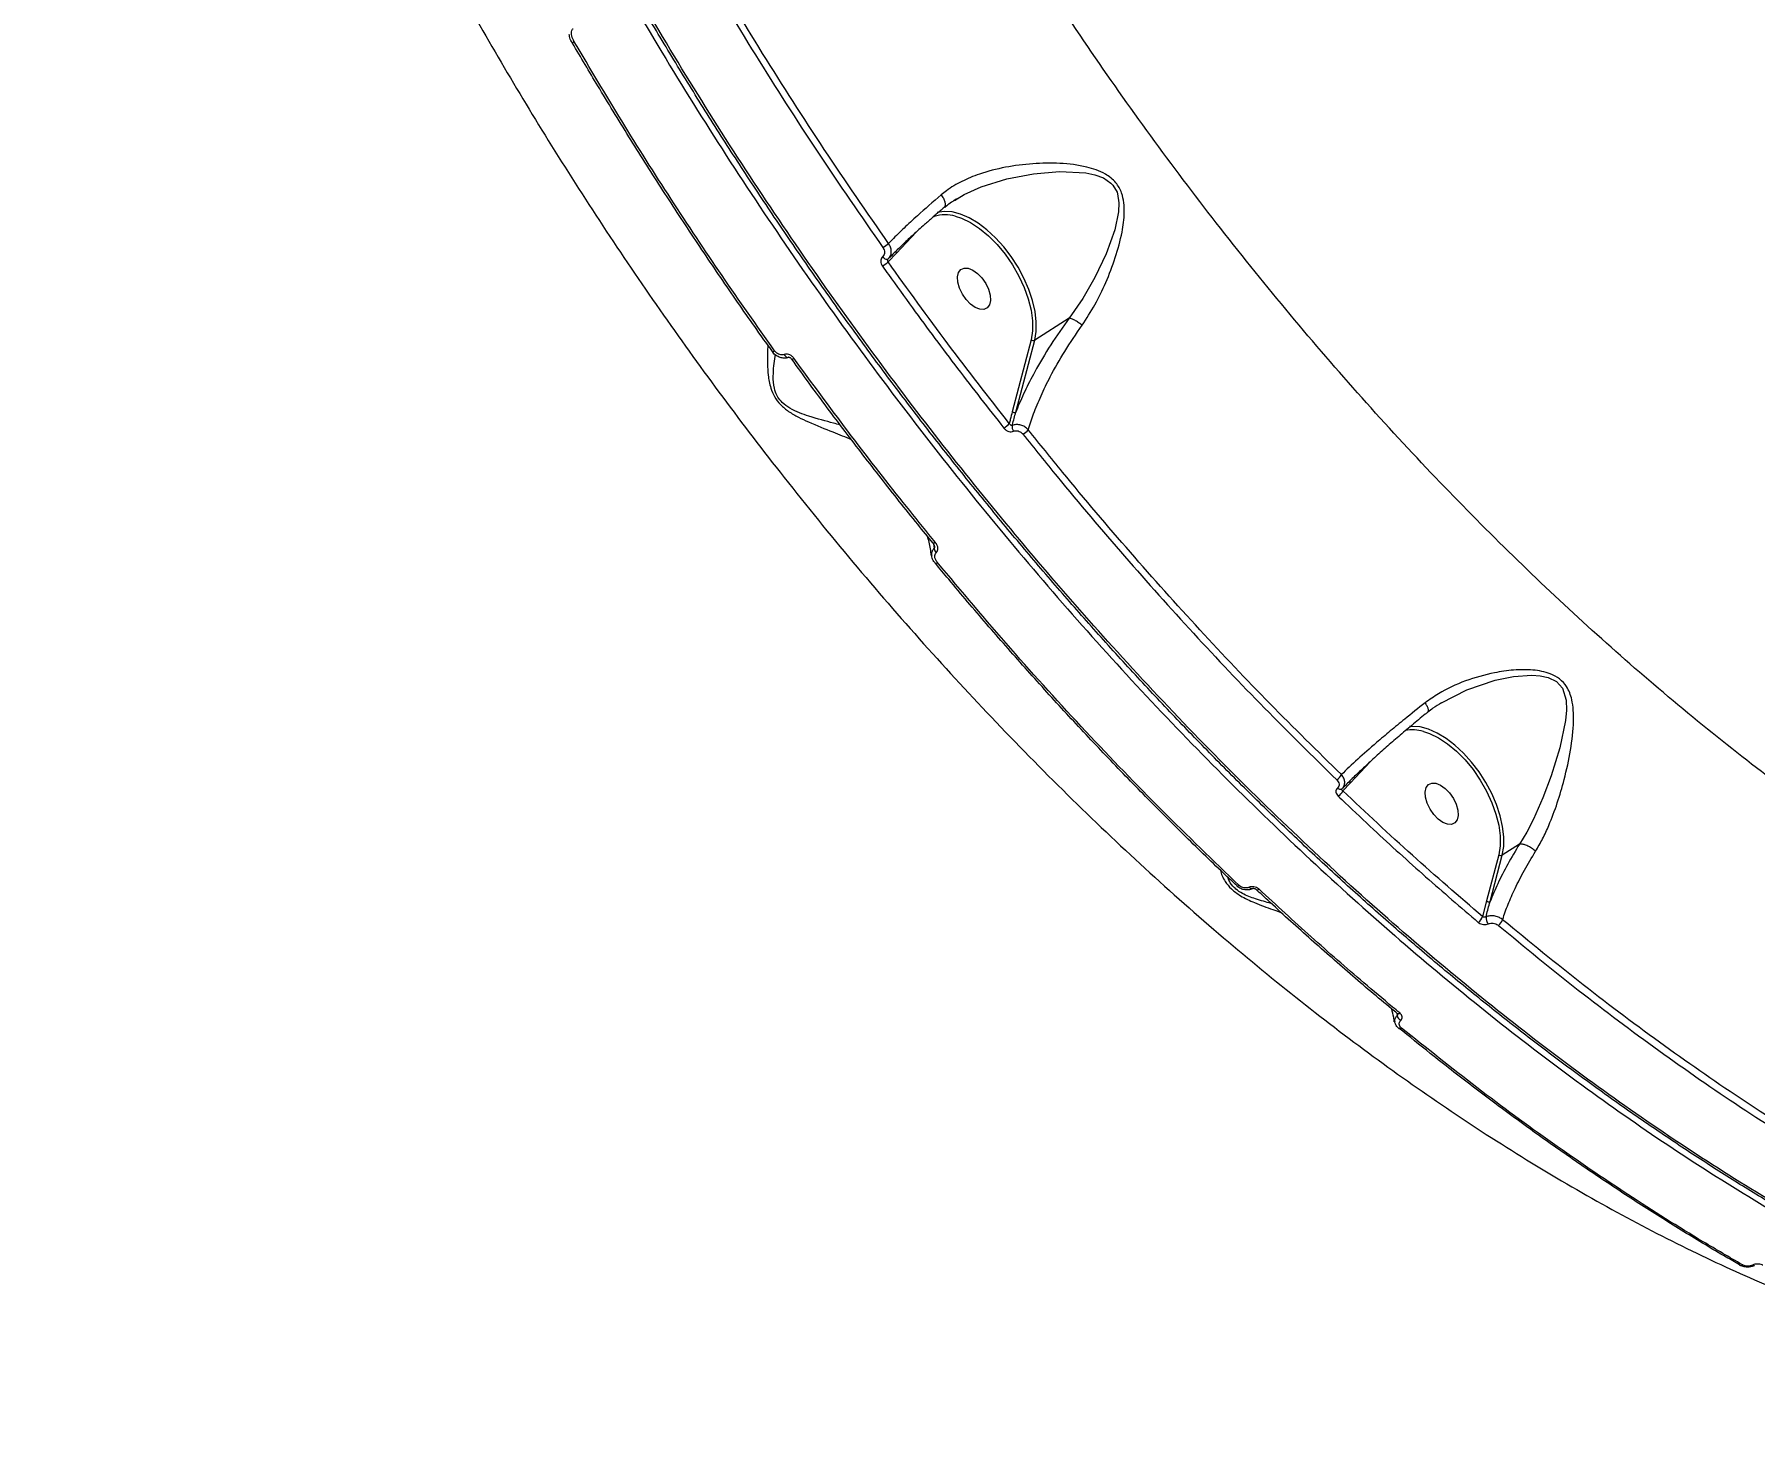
# Model space of a CAD drawing. Header units: millimetres. Extents: x -6028 to 5958, y -6064 to 4137.
# Drawn here: x 838.1 to 1170.8, y -1605.9 to -1333 of the extents above; entities that cross this region are included whole.
import ezdxf

# ---------------------------------------------------------------- set-up
doc = ezdxf.new("R2010")
doc.units = ezdxf.units.MM
for name, color, linetype in [('DIKOM_ОБЪЕКТ', 7, 'Continuous'), ('DIKOM_РАЗМЕР_ЗОНА', 7, 'Continuous'), ('DIKOM_РАЗМЕР_ОБЪЕКТА', 7, 'Continuous')]:
    doc.layers.add(name, color=color, linetype=linetype)
doc.styles.add('style1', font='arial.ttf', dxfattribs={"width": 0.8})
doc.dimstyles.new('1-50', dxfattribs={"dimtxt": 300, "dimasz": 200, "dimexe": 100, "dimexo": 0, "dimgap": 100, "dimtad": 1, "dimtxsty": 'style1', "dimcen": 200, "dimclrd": 7, "dimclre": 7, "dimclrt": 7, "dimadec": 1, "dimazin": 2, "dimtfac": 1, "dimtmove": 0, "dimatfit": 2, "dimfxl": 0, "dimlwd": 25, "dimlwe": 18, "dimarcsym": 0})

# ---------------------------------------------------------------- blocks, each defined once
blk = doc.blocks.new('*D9')
at = {"layer": 'Defpoints', "color": 0, "transparency": 16777216}
for p in [(-6027.56, 1459.58), (4556.58, 1382.7), (4556.58, -5964.37)]:
    blk.add_point(p, dxfattribs=at)
at = {"layer": 'DIKOM_РАЗМЕР_ЗОНА', "color": 7, "lineweight": 18, "transparency": 16777216}
for p, q in [((-6027.56, 1459.58), (-6027.56, -6064.37)), ((4556.58, 1382.7), (4556.58, -6064.37))]:
    blk.add_line(p, q, dxfattribs=at)
at = {"layer": 'DIKOM_РАЗМЕР_ЗОНА', "color": 7, "lineweight": 25, "transparency": 16777216}
blk.add_line((-5827.56, -5964.37), (4356.58, -5964.37), dxfattribs=at)
at = {"layer": 'DIKOM_РАЗМЕР_ЗОНА', "color": 7, "transparency": 16777216}
for points in [[(-5827.56, -5931.03), (-5827.56, -5997.7), (-6027.56, -5964.37)], [(4356.58, -5931.03), (4356.58, -5997.7), (4556.58, -5964.37)]]:
    blk.add_solid(points, dxfattribs=at)
at = {"layer": 'DIKOM_РАЗМЕР_ЗОНА', "color": 7, "transparency": 16777216, "insert": (157.08, -5711.2), "char_height": 300, "attachment_point": 5, "style": 'style1'}
blk.add_mtext('10600', dxfattribs=at)
blk = doc.blocks.new('*D11')
at = {"layer": 'Defpoints', "color": 0, "transparency": 16777216}
for p in [(259.43, 2965.58), (1920.55, -3002.33), (4022.59, -3002.33)]:
    blk.add_point(p, dxfattribs=at)
at = {"layer": 'DIKOM_РАЗМЕР_ОБЪЕКТА', "color": 7, "lineweight": 18, "transparency": 16777216}
for p, q in [((259.43, 2965.58), (4122.59, 2965.58)), ((1920.55, -3002.33), (4122.59, -3002.33))]:
    blk.add_line(p, q, dxfattribs=at)
at = {"layer": 'DIKOM_РАЗМЕР_ОБЪЕКТА', "color": 7, "lineweight": 25, "transparency": 16777216}
blk.add_line((4022.59, 2765.58), (4022.59, -2802.33), dxfattribs=at)
at = {"layer": 'DIKOM_РАЗМЕР_ОБЪЕКТА', "color": 7, "transparency": 16777216}
for points in [[(3989.25, 2765.58), (4055.92, 2765.58), (4022.59, 2965.58)], [(3989.25, -2802.33), (4055.92, -2802.33), (4022.59, -3002.33)]]:
    blk.add_solid(points, dxfattribs=at)
at = {"layer": 'DIKOM_РАЗМЕР_ОБЪЕКТА', "color": 7, "transparency": 16777216, "insert": (3769.41, -24.42), "char_height": 300, "attachment_point": 5, "rotation": 90, "style": 'style1'}
blk.add_mtext('6000', dxfattribs=at)
blk = doc.blocks.new('*D12')
at = {"layer": 'Defpoints', "color": 0, "transparency": 16777216}
for p in [(3056.58, 1987.9), (-4027.97, 676.5), (3056.58, -3714.77)]:
    blk.add_point(p, dxfattribs=at)
at = {"layer": 'DIKOM_РАЗМЕР_ОБЪЕКТА', "color": 7, "lineweight": 18, "transparency": 16777216}
for p, q in [((3056.58, 1987.9), (3056.58, -3814.77)), ((-4027.97, 676.5), (-4027.97, -3814.77))]:
    blk.add_line(p, q, dxfattribs=at)
at = {"layer": 'DIKOM_РАЗМЕР_ОБЪЕКТА', "color": 7, "lineweight": 25, "transparency": 16777216}
blk.add_line((-3827.97, -3714.77), (2856.58, -3714.77), dxfattribs=at)
at = {"layer": 'DIKOM_РАЗМЕР_ОБЪЕКТА', "color": 7, "transparency": 16777216}
for points in [[(-3827.97, -3681.44), (-3827.97, -3748.11), (-4027.97, -3714.77)], [(2856.58, -3681.44), (2856.58, -3748.11), (3056.58, -3714.77)]]:
    blk.add_solid(points, dxfattribs=at)
at = {"layer": 'DIKOM_РАЗМЕР_ОБЪЕКТА', "color": 7, "transparency": 16777216, "insert": (20, -3461.6), "char_height": 300, "attachment_point": 5, "style": 'style1'}
blk.add_mtext('7100', dxfattribs=at)

msp = doc.modelspace()

# ---------------------------------------------------------------- linework, layer by layer
at = {"layer": 'DIKOM_ОБЪЕКТ', "color": 7, "linetype": 'Continuous', "lineweight": 15}
for p, q in [((942.158, -1334.665), (942.162, -1334.667)), ((1016.026, -1365.07), (1016.546, -1364.753)), ((1004.833, -1375.279), (1008.695, -1371.145)), ((1003.221, -1376.959), (1004.833, -1375.279)), ((1038.228, -1387.818), (1031.557, -1392.07)), ((1030.86, -1391.985), (1027.211, -1405.926)), ((1027.908, -1406.01), (1031.557, -1392.07)), ((980.842, -1394.32), (980.841, -1394.314)), ((1011.908, -1431.318), (1011.905, -1431.314)), ((1011.995, -1431.448), (1012.099, -1432.363)), ((1012.288, -1435.172), (1012.295, -1435.186)), ((1092.586, -1477.674), (1096.46, -1473.528)), ((1091.15, -1479.174), (1092.586, -1477.674)), ((1125.301, -1489.491), (1121.973, -1491.612)), ((1121.276, -1491.528), (1118.934, -1500.476)), ((1119.63, -1500.561), (1121.973, -1491.612)), ((1118.934, -1500.476), (1118.175, -1503.49)), ((1101.599, -1522.161), (1101.651, -1522.611)), ((1101.637, -1522.203), (1101.652, -1522.215)), ((1167.824, -1570.831), (1167.869, -1570.861))]:
    msp.add_line(p, q, dxfattribs=at)
at = {"layer": 'DIKOM_ОБЪЕКТ', "color": 7, "linetype": 'Continuous', "lineweight": 15, "flags": 128}
for points in [[(1016.546, -1364.753), (1017.925, -1363.912), (1021.218, -1362.443), (1026.176, -1360.9), (1031.329, -1359.917), (1036.389, -1359.47), (1041.43, -1359.747), (1043.171, -1360.106), (1044.837, -1360.718), (1046.312, -1361.71), (1046.686, -1362.103), (1047.48, -1363.473), (1047.598, -1363.826), (1047.861, -1365.553), (1047.773, -1367.299), (1047.03, -1370.763), (1045.357, -1375.426), (1043.198, -1379.962), (1040.876, -1384.007), (1038.237, -1387.812), (1038.235, -1387.815), (1038.235, -1387.815)], [(1031.557, -1392.07), (1031.832, -1390.393), (1031.854, -1388.532), (1031.623, -1386.527), (1031.145, -1384.422), (1030.429, -1382.262), (1029.491, -1380.095), (1028.351, -1377.967), (1027.034, -1375.924), (1025.569, -1374.012), (1023.988, -1372.271), (1022.324, -1370.738), (1020.614, -1369.449), (1018.894, -1368.429), (1017.203, -1367.702), (1015.577, -1367.282), (1014.051, -1367.181), (1012.689, -1367.39)], [(1016.204, -1368.132), (1017.392, -1368.524), (1019.136, -1369.362), (1020.896, -1370.508), (1022.631, -1371.935), (1024.298, -1373.609), (1025.858, -1375.488), (1027.273, -1377.528), (1028.508, -1379.68), (1029.533, -1381.89), (1030.324, -1384.107), (1030.863, -1386.275), (1031.135, -1388.344), (1031.149, -1390.024)], [(1002.16, -1375.985), (1002.302, -1376.126), (1002.456, -1376.246), (1002.614, -1376.341), (1002.77, -1376.407), (1002.918, -1376.441), (1003.052, -1376.442), (1003.166, -1376.409), (1003.256, -1376.345)], [(1017.931, -1378.143), (1018.727, -1378.174), (1019.613, -1378.525), (1020.518, -1379.169), (1021.367, -1380.054), (1022.093, -1381.106), (1022.637, -1382.243), (1022.954, -1383.37), (1023.019, -1384.397), (1022.826, -1385.241), (1022.391, -1385.833), (1021.75, -1386.125), (1020.954, -1386.094), (1020.068, -1385.743), (1019.164, -1385.099), (1018.314, -1384.214), (1017.588, -1383.162), (1017.045, -1382.025), (1016.728, -1380.898), (1016.663, -1379.871), (1016.856, -1379.027), (1017.29, -1378.435), (1017.931, -1378.143)], [(1031.149, -1390.024), (1031.134, -1390.263), (1030.86, -1391.985)], [(983.148, -1394.853), (983.272, -1395.051), (983.413, -1395.215), (983.562, -1395.335), (983.71, -1395.405), (983.849, -1395.42), (983.932, -1395.399)], [(1012.345, -1431.152), (1012.214, -1431.231), (1012.101, -1431.289), (1012.01, -1431.323), (1011.945, -1431.333), (1011.909, -1431.319), (1011.908, -1431.318)], [(1012.295, -1435.186), (1012.3, -1435.19), (1012.341, -1435.2), (1012.408, -1435.188), (1012.498, -1435.153), (1012.607, -1435.097), (1012.733, -1435.021)], [(1110.237, -1462.149), (1115.115, -1459.639), (1120.582, -1457.799), (1124.123, -1457.068), (1127.718, -1456.817), (1129.3, -1456.929), (1130.828, -1457.265), (1132.457, -1458.081), (1133.593, -1459.372), (1134.3, -1461.685), (1134.368, -1463.608), (1134.191, -1465.562), (1133.105, -1470.869), (1131.434, -1476.264), (1129.839, -1480.522), (1127.987, -1484.692), (1126.704, -1487.165), (1125.307, -1489.487), (1125.306, -1489.489), (1125.306, -1489.489)], [(1121.973, -1491.612), (1122.247, -1489.942), (1122.271, -1488.088), (1122.043, -1486.091), (1121.569, -1483.995), (1120.86, -1481.844), (1119.929, -1479.684), (1118.798, -1477.562), (1117.49, -1475.524), (1116.035, -1473.614), (1114.462, -1471.873), (1112.807, -1470.337), (1111.104, -1469.041), (1109.391, -1468.013), (1107.704, -1467.273), (1106.079, -1466.84), (1104.552, -1466.72), (1104.019, -1466.757)], [(1106.73, -1467.704), (1107.89, -1468.099), (1109.629, -1468.948), (1111.382, -1470.102), (1113.109, -1471.535), (1114.767, -1473.21), (1116.318, -1475.088), (1117.723, -1477.124), (1118.948, -1479.27), (1119.966, -1481.473), (1120.75, -1483.681), (1121.283, -1485.841), (1121.552, -1487.901), (1121.561, -1489.643)], [(1090.11, -1478.641), (1090.236, -1478.726), (1090.364, -1478.792), (1090.49, -1478.839), (1090.612, -1478.866), (1090.726, -1478.871), (1090.829, -1478.855), (1090.919, -1478.817), (1090.993, -1478.759)], [(1108.347, -1477.685), (1109.143, -1477.716), (1110.029, -1478.068), (1110.934, -1478.712), (1111.783, -1479.596), (1112.509, -1480.649), (1113.053, -1481.785), (1113.37, -1482.912), (1113.434, -1483.939), (1113.242, -1484.783), (1112.807, -1485.375), (1112.166, -1485.668), (1111.37, -1485.637), (1110.484, -1485.285), (1109.58, -1484.641), (1108.73, -1483.757), (1108.004, -1482.704), (1107.461, -1481.568), (1107.144, -1480.441), (1107.079, -1479.414), (1107.271, -1478.57), (1107.706, -1477.978), (1108.347, -1477.685)], [(1121.561, -1489.643), (1121.549, -1489.812), (1121.276, -1491.528)], [(1070.585, -1497.539), (1070.603, -1497.56), (1070.608, -1497.564)], [(1073.625, -1498.122), (1073.598, -1498.133), (1073.496, -1498.146), (1073.383, -1498.121), (1073.263, -1498.059), (1073.142, -1497.962), (1073.023, -1497.835)], [(1074.448, -1498.309), (1074.504, -1498.344), (1074.587, -1498.354), (1074.691, -1498.335), (1074.812, -1498.286), (1074.945, -1498.211)], [(1101.948, -1525.087), (1101.964, -1525.103), (1101.974, -1525.113)]]:
    msp.add_lwpolyline(points, dxfattribs=at)
at = {"layer": 'DIKOM_ОБЪЕКТ', "color": 7, "linetype": 'Continuous', "lineweight": 15}
for centre, radius, start, end in [((943.115, -1335.569), 1.316, 116.4906, 136.58901), ((1014.268, -1374.572), 6.725, 73.26298, 108.37736), ((996.181, -1364.703), 11.238, 302.47616, 309.33727), ((996.73, -1369.299), 10.041, 302.39238, 310.27702), ((1005.173, -1374.989), 0.448, 142.09955, 220.49505), ((1031.268, -1391.535), 0.608, 227.7908, 298.36191), ((980.617, -1393.376), 0.971, 283.43501, 310.67739), ((984.432, -1394.96), 0.825, 280.31442, 312.55152), ((1027.619, -1405.475), 0.608, 227.78684, 298.33856), ((1022.889, -1404.799), 5.047, 302.33157, 318.06891), ((1028.733, -1408.82), 1.535, 170.34896, 213.92638), ((1026.6, -1406.043), 5.019, 302.50955, 317.94213), ((1013.547, -1432.044), 1.483, 192.42386, 227.39133), ((1104.63, -1474.788), 7.388, 73.49013, 100.94299), ((1088.636, -1475.002), 2.465, 302.91748, 334.87803), ((1088.965, -1478.232), 2.379, 302.67574, 336.66637), ((1092.974, -1477.366), 0.496, 170.61981, 218.53513), ((1121.684, -1491.077), 0.608, 227.79515, 298.31826), ((1070.758, -1497.098), 0.489, 252.13708, 313.15254), ((1119.342, -1500.026), 0.608, 227.79373, 298.34366), ((1116.237, -1502.914), 2.021, 303.04963, 343.43487), ((1120.555, -1503.726), 1.736, 174.30835, 222.51848), ((1120.098, -1503.487), 2.037, 303.39298, 342.47457), ((1103.105, -1522.335), 1.481, 190.76569, 237.93267), ((1101.824, -1521.759), 0.487, 249.30899, 312.14657), ((1102.162, -1524.67), 0.48, 247.07041, 312.05425), ((1168.073, -1570.382), 0.52, 246.93647, 308.23115), ((1170.649, -1570.565), 0.397, 224.61749, 285.77373)]:
    msp.add_arc(centre, radius, start, end, dxfattribs=at)
for points, knots in [([(1342.219, -1601.168), (1339.601, -1601.591), (1332.547, -1602.73), (1320.618, -1603.637), (1306.354, -1603.599), (1291.506, -1602.385), (1276.111, -1599.969), (1260.207, -1596.325), (1244.147, -1591.534), (1227.987, -1585.641), (1211.789, -1578.71), (1195.288, -1570.63), (1178.529, -1561.379), (1161.566, -1550.961), (1144.772, -1539.606), (1128.201, -1527.374), (1111.901, -1514.345), (1095.605, -1500.307), (1079.372, -1485.264), (1063.262, -1469.247), (1047.812, -1452.802), (1033.051, -1436.034), (1018.989, -1419.044), (1005.219, -1401.355), (991.797, -1382.996), (978.776, -1364.012), (966.27, -1344.555), (954.329, -1324.677), (942.991, -1304.438), (932.228, -1283.768), (922.104, -1262.722), (912.669, -1241.366), (904.133, -1220.169), (896.502, -1199.202), (889.764, -1178.525), (883.813, -1157.803), (878.696, -1137.105), (874.474, -1116.515), (871.362, -1097.656), (870, -1085.847), (869.398, -1080.624)], [0, 0, 0, 0, 0.0156515, 0.0421673, 0.0687038, 0.0952198, 0.1225059, 0.1498143, 0.1771005, 0.2036164, 0.2301528, 0.2566688, 0.2839549, 0.3112633, 0.3385496, 0.3650654, 0.391602, 0.4181179, 0.4454041, 0.4727125, 0.4999987, 0.5255599, 0.5511394, 0.5767007, 0.6029495, 0.6292179, 0.6554666, 0.6819826, 0.7085191, 0.7350351, 0.7623213, 0.7896298, 0.8169161, 0.8434321, 0.8699686, 0.8964846, 0.9237708, 0.9510793, 0.9783655, 1, 1, 1, 1]), ([(1341.008, -1601.411), (1340.497, -1601.506), (1337.789, -1602.011), (1332.75, -1602.648), (1325.905, -1603.311), (1318.947, -1603.667), (1311.905, -1603.745), (1304.777, -1603.538), (1297.559, -1603.05), (1290.25, -1602.279), (1282.848, -1601.227), (1275.351, -1599.893), (1267.757, -1598.277), (1260.064, -1596.377), (1252.268, -1594.193), (1244.376, -1591.726), (1236.415, -1588.984), (1228.416, -1585.978), (1220.403, -1582.715), (1212.379, -1579.198), (1204.341, -1575.426), (1196.287, -1571.4), (1188.212, -1567.117), (1180.116, -1562.577), (1171.997, -1557.778), (1163.851, -1552.72), (1155.676, -1547.399), (1147.474, -1541.817), (1139.264, -1535.987), (1131.081, -1529.933), (1122.955, -1523.675), (1114.896, -1517.223), (1106.898, -1510.573), (1098.96, -1503.724), (1091.078, -1496.674), (1083.249, -1489.42), (1075.472, -1481.962), (1067.744, -1474.296), (1060.064, -1466.421), (1052.429, -1458.332), (1044.854, -1450.047), (1037.373, -1441.6), (1030.012, -1433.021), (1022.782, -1424.324), (1015.676, -1415.5), (1008.693, -1406.55), (1001.833, -1397.473), (995.095, -1388.268), (988.479, -1378.938), (981.987, -1369.481), (975.617, -1359.898), (969.37, -1350.188), (963.254, -1340.361), (957.283, -1330.445), (951.478, -1320.469), (945.851, -1310.454), (940.402, -1300.403), (935.132, -1290.316), (930.039, -1280.193), (925.124, -1270.034), (920.386, -1259.839), (915.827, -1249.608), (911.445, -1239.341), (907.242, -1229.039), (903.22, -1218.707), (899.388, -1208.367), (895.758, -1198.053), (892.34, -1187.791), (889.137, -1177.589), (886.147, -1167.447), (883.371, -1157.362), (880.807, -1147.335), (878.456, -1137.367), (876.318, -1127.458), (874.393, -1117.608), (872.681, -1107.816), (871.189, -1098.089), (869.988, -1089.166), (869.385, -1083.537), (869.123, -1081.088)], [0, 0, 0, 0, 0.0030782, 0.0163405, 0.0296135, 0.0428228, 0.055974, 0.0690814, 0.0821601, 0.0952248, 0.1082899, 0.1213668, 0.1344688, 0.1476106, 0.1608066, 0.1740715, 0.1873725, 0.2006224, 0.2138062, 0.2269396, 0.2400371, 0.2531137, 0.2661847, 0.279263, 0.2923601, 0.3054908, 0.3186699, 0.3319123, 0.3452118, 0.3584902, 0.371691, 0.3848363, 0.3979408, 0.4110198, 0.4240877, 0.4371602, 0.4502468, 0.4633624, 0.4765219, 0.4897402, 0.5030275, 0.5163125, 0.5295082, 0.5426617, 0.5557837, 0.5688851, 0.5819761, 0.5950675, 0.608168, 0.6212865, 0.6344338, 0.6476206, 0.6608573, 0.674109, 0.6873214, 0.7004888, 0.7136219, 0.7267314, 0.7398275, 0.7529211, 0.7660213, 0.7791364, 0.7922771, 0.8054535, 0.8186766, 0.8319339, 0.8451661, 0.8583476, 0.8714922, 0.8846101, 0.897712, 0.9108083, 0.923909, 0.9370216, 0.9501565, 0.963324, 0.9765346, 0.9897901, 1, 1, 1, 1]), ([(1328.002, -1543.282), (1323.542, -1542.888), (1314.618, -1542.099), (1300.792, -1539.592), (1286.56, -1536.093), (1271.92, -1531.473), (1256.923, -1525.746), (1241.896, -1519.033), (1226.894, -1511.38), (1211.966, -1502.854), (1196.869, -1493.315), (1181.651, -1482.754), (1166.363, -1471.183), (1151.337, -1458.853), (1136.619, -1445.825), (1122.247, -1432.171), (1107.99, -1417.672), (1093.906, -1402.344), (1080.048, -1386.22), (1066.714, -1369.645), (1053.937, -1352.685), (1041.74, -1335.413), (1029.93, -1317.558), (1018.568, -1299.158), (1007.705, -1280.264), (997.57, -1261.275), (988.183, -1242.256), (979.546, -1223.272), (971.527, -1204.031), (964.184, -1184.591), (957.552, -1165.012), (952.2, -1147.078), (947.881, -1130.789), (945.685, -1121.052), (944.586, -1116.179)], [0, 0, 0, 0, 0.0311784, 0.0623811, 0.0935593, 0.1256442, 0.1577553, 0.1898401, 0.2210202, 0.2522243, 0.2834045, 0.3154899, 0.347601, 0.3796861, 0.410889, 0.4421159, 0.4733189, 0.5054256, 0.5375585, 0.5696653, 0.6009196, 0.6321979, 0.6634521, 0.69561, 0.7277939, 0.7599519, 0.7912842, 0.8226406, 0.8539729, 0.886209, 0.9184711, 0.9507073, 0.9753304, 1, 1, 1, 1]), ([(898.116, -1208.316), (899.614, -1212.4), (903.679, -1223.486), (911.005, -1241.629), (920.28, -1262.682), (930.343, -1283.665), (941.131, -1304.479), (952.598, -1325.025), (964.714, -1345.238), (977.472, -1365.076), (990.838, -1384.515), (1004.765, -1403.496), (1019.187, -1421.934), (1034.037, -1439.741), (1049.274, -1456.855), (1064.88, -1473.233), (1080.82, -1488.864), (1097.043, -1503.704), (1113.473, -1517.688), (1130.033, -1530.746), (1146.673, -1542.832), (1163.366, -1553.904), (1180.084, -1563.964), (1196.774, -1572.991), (1213.359, -1580.943), (1229.761, -1587.782), (1245.928, -1593.477), (1261.827, -1597.994), (1277.439, -1601.352), (1292.711, -1603.539), (1307.594, -1604.59), (1321.944, -1604.342), (1331.385, -1603.681), (1335.903, -1602.852), (1335.975, -1602.838)], [0, 0, 0, 0, 0.0190116, 0.0516077, 0.0843063, 0.1170573, 0.1498084, 0.182507, 0.215103, 0.2476989, 0.2803976, 0.3131485, 0.3458996, 0.3785982, 0.4111941, 0.4437902, 0.4764888, 0.5092397, 0.5419908, 0.5746895, 0.6072855, 0.6398813, 0.6725798, 0.7053309, 0.7380821, 0.7707806, 0.8033765, 0.8359726, 0.8686711, 0.9014221, 0.934173, 0.9668717, 0.9994676, 1, 1, 1, 1]), ([(901.536, -1287.944), (904.252, -1293.482), (909.688, -1304.564), (918.485, -1321.05), (927.723, -1337.381), (937.559, -1353.727), (947.988, -1370.042), (959.006, -1386.281), (970.442, -1402.176), (982.606, -1418.131), (995.513, -1434.06), (1009.158, -1449.873), (1023.283, -1465.231), (1037.859, -1480.058), (1052.844, -1494.288), (1067.893, -1507.59), (1082.95, -1519.943), (1097.964, -1531.345), (1113.195, -1541.997), (1128.602, -1551.828), (1144.132, -1560.777), (1159.436, -1568.662), (1174.446, -1575.397), (1186.032, -1580.056), (1192.575, -1582.14), (1194.293, -1582.687)], [0, 0, 0, 0, 0.04067782, 0.08140387, 0.12212997, 0.16280739, 0.20515294, 0.24755377, 0.28995427, 0.33229949, 0.37834132, 0.42441865, 0.47046049, 0.51784693, 0.56527228, 0.61265875, 0.65854862, 0.70447333, 0.75036291, 0.79759112, 0.84485832, 0.8920866, 0.93786711, 0.98368298, 1, 1, 1, 1]), ([(955.378, -1298.805), (958.936, -1305.223), (966.051, -1318.058), (977.519, -1337.049), (989.509, -1355.831), (997.98, -1368.066), (1002.215, -1374.183)], [0, 0, 0, 0, 0.2485957, 0.4971925, 0.7485968, 1, 1, 1, 1]), ([(1003.304, -1373.394), (999.125, -1367.359), (990.767, -1355.29), (978.838, -1336.625), (967.342, -1317.611), (960.161, -1304.66), (956.57, -1298.185)], [0, 0, 0, 0, 0.2485964, 0.4971944, 0.7485969, 1, 1, 1, 1]), ([(942.168, -1334.659), (942.113, -1334.569), (941.872, -1334.173), (941.637, -1333.608), (941.584, -1333.127), (941.57, -1332.999)], [0, 0, 0, 0, 0.17844377, 0.78130201, 1, 1, 1, 1]), ([(942.528, -1334.391), (942.346, -1334.024), (942.077, -1333.48), (941.985, -1332.732), (942.042, -1332.288), (942.171, -1332.02), (942.272, -1331.919), (942.302, -1331.888)], [0, 0, 0, 0, 0.4385743, 0.6486859, 0.819246, 0.9451904, 1, 1, 1, 1]), ([(980.876, -1394.288), (980.139, -1393.268), (977.157, -1389.14), (972.06, -1381.782), (965.593, -1372.222), (959.269, -1362.547), (953.089, -1352.775), (947.384, -1343.478), (943.814, -1337.404), (942.194, -1334.648)], [0, 0, 0, 0, 0.0532615, 0.2154564, 0.3777714, 0.5401702, 0.7026138, 0.8650622, 1, 1, 1, 1]), ([(981.25, -1394.112), (977.844, -1389.291), (971.033, -1379.649), (961.202, -1364.817), (951.642, -1349.751), (945.566, -1339.511), (942.528, -1334.391)], [0, 0, 0, 0, 0.2490994, 0.4982005, 0.7491, 1, 1, 1, 1]), ([(853.327, -1703.967), (851.254, -1704.008), (846.195, -1704.106), (838.28, -1702.849), (829.609, -1700.424), (821.122, -1696.822), (812.679, -1692.04), (804.313, -1686.028), (796.056, -1678.783), (788.088, -1670.461), (780.429, -1661.115), (773.094, -1650.82), (765.965, -1639.411), (759.077, -1626.88), (752.461, -1613.245), (746.259, -1598.798), (740.484, -1583.605), (735.138, -1567.749), (730.138, -1550.981), (725.518, -1533.321), (721.303, -1514.81), (717.584, -1495.838), (714.363, -1476.48), (711.632, -1456.817), (709.35, -1436.545), (707.546, -1415.711), (706.234, -1394.376), (705.511, -1374.499), (705.214, -1356.195), (705.292, -1345.077), (705.331, -1339.512)], [0, 0, 0, 0, 0.0257522, 0.0628656, 0.0989328, 0.1350274, 0.1710945, 0.2082083, 0.245352, 0.2824658, 0.3185592, 0.3546801, 0.3907735, 0.4279123, 0.4650813, 0.50222, 0.5383728, 0.5745531, 0.6107057, 0.6479037, 0.6851317, 0.7223298, 0.7585728, 0.7948434, 0.8310864, 0.8683748, 0.9056932, 0.9429818, 0.9714641, 1, 1, 1, 1]), ([(1040.729, -1389.203), (1041.58, -1387.897), (1043.283, -1385.284), (1045.409, -1380.843), (1047.239, -1376.147), (1048.455, -1371.618), (1048.937, -1368.052), (1048.856, -1365.513), (1048.43, -1363.511), (1047.314, -1361.471), (1045.47, -1360.028), (1043.487, -1359.145), (1040.572, -1358.306), (1036.443, -1357.791), (1031.152, -1357.905), (1025.886, -1358.562), (1021.268, -1359.754), (1017.447, -1361.325), (1015.018, -1362.743), (1013.797, -1363.726), (1013.463, -1363.996)], [0, 0, 0, 0, 0.0712982, 0.1426954, 0.220343, 0.2979615, 0.3555863, 0.3853431, 0.4149606, 0.4491143, 0.4886717, 0.517551, 0.5465138, 0.6250148, 0.7037145, 0.7839245, 0.864016, 0.9212535, 0.9784155, 1, 1, 1, 1]), ([(1013.463, -1363.996), (1011.889, -1365.363), (1009.298, -1367.613), (1006.24, -1370.466), (1004.442, -1372.223), (1003.536, -1373.156), (1003.304, -1373.394)], [0, 0, 0, 0, 0.3957858, 0.6516346, 0.910987, 1, 1, 1, 1]), ([(1014.07, -1366.425), (1013.54, -1366.874), (1012.746, -1367.546), (1012.022, -1368.184), (1011.782, -1368.395)], [0, 0, 0, 0, 0.6683337, 1, 1, 1, 1]), ([(1013.463, -1363.996), (1013.491, -1364.033), (1013.613, -1364.195), (1013.873, -1364.59), (1014.16, -1365.184), (1014.291, -1365.793), (1014.257, -1366.213), (1014.111, -1366.333), (1014.063, -1366.372)], [0, 0, 0, 0, 0.0395557, 0.1731056, 0.4107619, 0.6483895, 0.8860467, 1, 1, 1, 1]), ([(1016.554, -1364.763), (1016.438, -1364.827), (1015.625, -1365.28), (1014.813, -1365.852), (1014.214, -1366.416), (1014.156, -1366.47)], [0, 0, 0, 0, 0.12972064, 0.9165479, 1, 1, 1, 1]), ([(1011.782, -1368.395), (1011.263, -1368.849), (1009.973, -1369.974), (1008.092, -1371.681), (1006.143, -1373.502), (1004.537, -1375.057), (1003.678, -1375.94), (1003.322, -1376.305)], [0, 0, 0, 0, 0.1534948, 0.3810218, 0.6095678, 0.8383344, 1, 1, 1, 1]), ([(1003.256, -1376.345), (1003.294, -1376.308), (1003.498, -1376.111), (1003.767, -1375.649), (1003.878, -1374.909), (1003.74, -1374.112), (1003.449, -1373.634), (1003.304, -1373.394)], [0, 0, 0, 0, 0.0541997, 0.2910861, 0.527616, 0.7637224, 1, 1, 1, 1]), ([(1002.16, -1375.985), (1002.137, -1376.007), (1002.013, -1376.127), (1001.847, -1376.408), (1001.774, -1376.858), (1001.851, -1377.342), (1002.023, -1377.632), (1002.109, -1377.777)], [0, 0, 0, 0, 0.0535477, 0.2898038, 0.5263498, 0.7631107, 1, 1, 1, 1]), ([(1002.215, -1374.183), (1002.3, -1374.329), (1002.472, -1374.621), (1002.548, -1375.106), (1002.474, -1375.559), (1002.308, -1375.841), (1002.183, -1375.963), (1002.16, -1375.985)], [0, 0, 0, 0, 0.2363616, 0.4726004, 0.7091735, 0.94588, 1, 1, 1, 1]), ([(1003.221, -1376.959), (1003.194, -1376.909), (1003.141, -1376.809), (1003.12, -1376.643), (1003.149, -1376.489), (1003.206, -1376.393), (1003.248, -1376.352), (1003.256, -1376.345)], [0, 0, 0, 0, 0.2372373, 0.4741749, 0.7106481, 0.9465961, 1, 1, 1, 1]), ([(1026.643, -1408.172), (1022.656, -1403.069), (1014.673, -1392.853), (1007.041, -1382.261), (1003.221, -1376.959)], [0, 0, 0, 0, 0.4994506, 1, 1, 1, 1]), ([(1002.109, -1377.777), (1002.494, -1378.319), (1004.422, -1381.026), (1009.226, -1387.667), (1016.622, -1397.613), (1022.598, -1405.245), (1025.588, -1409.064)], [0, 0, 0, 0, 0.0507665, 0.2538479, 0.6266955, 1, 1, 1, 1]), ([(1038.228, -1387.818), (1037.01, -1389.543), (1034.546, -1393.033), (1031.737, -1397.799), (1029.566, -1402.041), (1028.454, -1404.603), (1027.949, -1405.905), (1027.908, -1406.01)], [0, 0, 0, 0, 0.2754345, 0.5570806, 0.7677951, 0.981143, 1, 1, 1, 1]), ([(1030.327, -1409.405), (1030.646, -1408.386), (1031.31, -1406.273), (1032.741, -1402.828), (1034.705, -1398.805), (1037.295, -1394.229), (1039.576, -1390.891), (1040.729, -1389.203)], [0, 0, 0, 0, 0.1665435, 0.3455518, 0.5267568, 0.7607818, 1, 1, 1, 1]), ([(1038.235, -1387.815), (1038.234, -1387.815), (1038.232, -1387.815), (1038.23, -1387.817), (1038.228, -1387.818)], [0, 0, 0, 0, 0.4037692, 1, 1, 1, 1]), ([(1040.729, -1389.203), (1040.692, -1389.173), (1040.457, -1388.984), (1039.972, -1388.631), (1039.3, -1388.219), (1038.669, -1387.912), (1038.379, -1387.847), (1038.235, -1387.815)], [0, 0, 0, 0, 0.0428813, 0.2680136, 0.5120057, 0.7560186, 1, 1, 1, 1]), ([(979.958, -1393.012), (979.933, -1393.556), (979.882, -1394.68), (979.873, -1396.672), (979.999, -1398.876), (980.361, -1401.027), (981.179, -1403.02), (982.387, -1404.621), (984.039, -1405.942), (985.897, -1407), (988.832, -1408.366), (992.445, -1409.75), (994.935, -1410.784), (996.091, -1411.265)], [0, 0, 0, 0, 0.0782408, 0.1618324, 0.2453187, 0.3358246, 0.3926546, 0.45047, 0.5128097, 0.5827642, 0.6546089, 0.8396064, 1, 1, 1, 1]), ([(983.926, -1395.391), (983.9, -1395.405), (983.655, -1395.54), (983.093, -1395.589), (982.302, -1395.47), (981.551, -1395.064), (981.037, -1394.652), (980.877, -1394.347), (980.857, -1394.31)], [0, 0, 0, 0, 0.0256895, 0.2460885, 0.4720393, 0.7103043, 0.9643737, 1, 1, 1, 1]), ([(993.969, -1408.47), (993.539, -1408.352), (991.728, -1407.854), (988.983, -1407.149), (986.082, -1406.145), (984.32, -1405.355), (982.834, -1404.321), (982.08, -1403.388), (981.546, -1402.445), (981.072, -1401.029), (980.973, -1399.072), (981.112, -1397.064), (981.296, -1395.668), (981.418, -1395.02), (981.438, -1394.917)], [0, 0, 0, 0, 0.073203, 0.308144, 0.3917408, 0.4768754, 0.5469277, 0.5985066, 0.6103032, 0.6739536, 0.7802306, 0.8805474, 0.9809909, 1, 1, 1, 1]), ([(983.148, -1394.853), (983.009, -1394.892), (982.73, -1394.969), (982.254, -1394.885), (981.785, -1394.662), (981.449, -1394.373), (981.292, -1394.168), (981.25, -1394.112)], [0, 0, 0, 0, 0.2169241, 0.4334858, 0.6620032, 0.9080734, 1, 1, 1, 1]), ([(984.989, -1395.567), (984.948, -1395.513), (984.796, -1395.316), (984.473, -1395.038), (984.02, -1394.82), (983.556, -1394.739), (983.284, -1394.815), (983.148, -1394.853)], [0, 0, 0, 0, 0.0918584, 0.3355518, 0.5630972, 0.7814482, 1, 1, 1, 1]), ([(984.575, -1395.775), (984.551, -1395.74), (984.481, -1395.639), (984.33, -1395.516), (984.162, -1395.427), (984.028, -1395.391), (983.946, -1395.394), (983.937, -1395.398), (983.932, -1395.4)], [0, 0, 0, 0, 0.1146189, 0.33698, 0.5128086, 0.6706857, 0.8383361, 1, 1, 1, 1]), ([(1011.922, -1431.3), (1010.928, -1430.093), (1007.53, -1425.966), (1001.844, -1418.775), (994.885, -1409.74), (989.135, -1402.065), (985.753, -1397.363), (984.596, -1395.756)], [0, 0, 0, 0, 0.1054083, 0.3603559, 0.6147099, 0.8682754, 1, 1, 1, 1]), ([(1012.345, -1431.152), (1011.93, -1430.644), (1009.855, -1428.103), (1004.162, -1421.021), (995.375, -1409.746), (988.453, -1400.296), (984.989, -1395.567)], [0, 0, 0, 0, 0.0441401, 0.2207124, 0.6100115, 1, 1, 1, 1]), ([(1027.211, -1405.926), (1027.087, -1406.411), (1026.896, -1407.158), (1026.709, -1407.908), (1026.643, -1408.172)], [0, 0, 0, 0, 0.6494537, 1, 1, 1, 1]), ([(1027.219, -1408.563), (1027.234, -1408.508), (1027.456, -1407.66), (1027.689, -1406.808), (1027.908, -1406.01)], [0, 0, 0, 0, 0.0646606, 1, 1, 1, 1]), ([(1025.588, -1409.064), (1025.626, -1409.109), (1025.776, -1409.288), (1026.101, -1409.544), (1026.565, -1409.742), (1027.044, -1409.804), (1027.32, -1409.72), (1027.459, -1409.677)], [0, 0, 0, 0, 0.0825807, 0.3217524, 0.5513125, 0.7756412, 1, 1, 1, 1]), ([(1027.219, -1408.563), (1027.18, -1408.573), (1027.134, -1408.584), (1027.038, -1408.573), (1026.929, -1408.531), (1026.789, -1408.412), (1026.696, -1408.282), (1026.654, -1408.194), (1026.643, -1408.172)], [0, 0, 0, 0, 0.1722078, 0.1986504, 0.4120606, 0.6483568, 0.9086443, 1, 1, 1, 1]), ([(1030.327, -1409.405), (1030.261, -1409.338), (1030.007, -1409.076), (1029.463, -1408.706), (1028.691, -1408.427), (1027.9, -1408.354), (1027.446, -1408.493), (1027.219, -1408.563)], [0, 0, 0, 0, 0.0812089, 0.3161483, 0.5445854, 0.7717923, 1, 1, 1, 1]), ([(1027.459, -1409.677), (1027.595, -1409.635), (1027.869, -1409.552), (1028.34, -1409.612), (1028.796, -1409.807), (1029.113, -1410.057), (1029.26, -1410.23), (1029.298, -1410.275)], [0, 0, 0, 0, 0.2256324, 0.4513256, 0.68015, 0.9175943, 1, 1, 1, 1]), ([(1090.868, -1476.048), (1086.248, -1471.52), (1077.01, -1462.464), (1063.4, -1448.09), (1050.012, -1433.155), (1039.001, -1420.17), (1032.526, -1412.135), (1030.327, -1409.405)], [0, 0, 0, 0, 0.22030902, 0.44062138, 0.66308315, 0.88554604, 1, 1, 1, 1]), ([(1029.298, -1410.275), (1031.502, -1413.011), (1037.95, -1421.014), (1048.899, -1433.93), (1062.27, -1448.858), (1075.951, -1463.321), (1085.301, -1472.487), (1089.975, -1477.071)], [0, 0, 0, 0, 0.1144541, 0.334764, 0.5550754, 0.7775368, 1, 1, 1, 1]), ([(1011.614, -1433.752), (1011.473, -1432.858), (1011.268, -1431.553), (1010.942, -1430.356), (1010.839, -1429.979)], [0, 0, 0, 0, 0.6850885, 1, 1, 1, 1]), ([(1012.099, -1432.363), (1012.07, -1432.389), (1011.899, -1432.548), (1011.673, -1432.912), (1011.547, -1433.375), (1011.625, -1433.662), (1011.648, -1433.745)], [0, 0, 0, 0, 0.0746479, 0.4396496, 0.8385866, 1, 1, 1, 1]), ([(1012.174, -1431.873), (1012.172, -1431.848), (1012.165, -1431.781), (1012.097, -1431.595), (1011.971, -1431.382), (1011.843, -1431.245), (1011.79, -1431.188)], [0, 0, 0, 0, 0.14985888, 0.39881621, 0.7513909, 1, 1, 1, 1]), ([(1012.173, -1431.873), (1012.177, -1431.892), (1012.195, -1431.993), (1012.187, -1432.138), (1012.153, -1432.273), (1012.123, -1432.332), (1012.106, -1432.354), (1012.099, -1432.363)], [0, 0, 0, 0, 0.1134149, 0.5937383, 0.8180087, 0.9281991, 1, 1, 1, 1]), ([(1012.733, -1435.021), (1012.59, -1434.816), (1012.34, -1434.456), (1012.225, -1433.907), (1012.282, -1433.487), (1012.423, -1433.248), (1012.526, -1433.151), (1012.543, -1433.135)], [0, 0, 0, 0, 0.3277625, 0.5739147, 0.7796137, 0.9627489, 1, 1, 1, 1]), ([(1012.543, -1433.135), (1012.564, -1433.114), (1012.673, -1433.011), (1012.818, -1432.752), (1012.871, -1432.304), (1012.745, -1431.731), (1012.487, -1431.358), (1012.345, -1431.152)], [0, 0, 0, 0, 0.0440706, 0.2245405, 0.4337938, 0.6875046, 1, 1, 1, 1]), ([(1012.304, -1435.178), (1012.256, -1435.125), (1012.006, -1434.844), (1011.737, -1434.359), (1011.67, -1433.909), (1011.647, -1433.751)], [0, 0, 0, 0, 0.1312242, 0.6948588, 1, 1, 1, 1]), ([(1070.622, -1497.499), (1069.774, -1496.709), (1066.298, -1493.467), (1060.254, -1487.571), (1052.496, -1479.817), (1044.812, -1471.86), (1037.204, -1463.727), (1029.678, -1455.423), (1022.251, -1446.945), (1016.465, -1440.181), (1013.193, -1436.194), (1012.327, -1435.138)], [0, 0, 0, 0, 0.0419117, 0.1718861, 0.301975, 0.4321542, 0.5623892, 0.6926541, 0.8229085, 0.953123, 1, 1, 1, 1]), ([(1071.092, -1497.455), (1066.091, -1492.66), (1056.089, -1483.069), (1041.361, -1467.74), (1026.843, -1451.796), (1017.436, -1440.613), (1012.733, -1435.021)], [0, 0, 0, 0, 0.2485964, 0.4971929, 0.7485975, 1, 1, 1, 1]), ([(1128.421, -1490.861), (1128.881, -1490.072), (1129.8, -1488.493), (1131.229, -1485.357), (1132.667, -1481.515), (1134.093, -1476.602), (1135.275, -1471.293), (1135.774, -1466.83), (1135.743, -1463.612), (1135.44, -1461.334), (1134.669, -1459.192), (1133.125, -1457.483), (1130.894, -1456.292), (1127.808, -1455.727), (1124.155, -1455.765), (1119.737, -1456.415), (1114.783, -1457.815), (1110.282, -1459.879), (1107.892, -1461.569), (1107.04, -1462.172)], [0, 0, 0, 0, 0.0447758, 0.0895829, 0.1609588, 0.2324506, 0.3238539, 0.4152108, 0.4505989, 0.4859283, 0.5329399, 0.5664215, 0.5997985, 0.653091, 0.7108108, 0.7686679, 0.859287, 0.9497921, 1, 1, 1, 1]), ([(1107.04, -1462.172), (1105.714, -1463.226), (1103.379, -1465.082), (1100.28, -1467.64), (1097.163, -1470.281), (1093.854, -1473.193), (1091.871, -1475.089), (1090.868, -1476.048)], [0, 0, 0, 0, 0.20226104, 0.3564043, 0.51199216, 0.75324618, 1, 1, 1, 1]), ([(1107.04, -1462.172), (1107.055, -1462.196), (1107.21, -1462.436), (1107.465, -1462.896), (1107.66, -1463.451), (1107.693, -1463.831), (1107.585, -1463.92), (1107.544, -1463.954)], [0, 0, 0, 0, 0.0290644, 0.2913301, 0.5633872, 0.8354082, 1, 1, 1, 1]), ([(1110.24, -1462.155), (1109.669, -1462.491), (1108.728, -1463.044), (1107.908, -1463.728), (1107.585, -1463.997)], [0, 0, 0, 0, 0.6059593, 1, 1, 1, 1]), ([(1109.751, -1462.45), (1109.842, -1462.381), (1109.994, -1462.267), (1110.168, -1462.182), (1110.237, -1462.149)], [0, 0, 0, 0, 0.6035094, 1, 1, 1, 1]), ([(1105.804, -1465.435), (1105.358, -1465.803), (1104.023, -1466.902), (1101.918, -1468.689), (1099.496, -1470.788), (1097.215, -1472.823), (1095.085, -1474.78), (1093.158, -1476.619), (1091.842, -1477.91), (1091.242, -1478.537), (1091.143, -1478.64)], [0, 0, 0, 0, 0.073663, 0.2202165, 0.368449, 0.5180853, 0.6686976, 0.8197305, 0.9702869, 1, 1, 1, 1]), ([(1107.57, -1463.985), (1107.409, -1464.115), (1106.8, -1464.605), (1106.226, -1465.083), (1105.804, -1465.435)], [0, 0, 0, 0, 0.2652036, 1, 1, 1, 1]), ([(1090.993, -1478.759), (1091.013, -1478.74), (1091.197, -1478.569), (1091.456, -1478.161), (1091.553, -1477.468), (1091.373, -1476.716), (1091.036, -1476.27), (1090.868, -1476.048)], [0, 0, 0, 0, 0.0300103, 0.2639726, 0.5066406, 0.7544599, 1, 1, 1, 1]), ([(1090.11, -1478.641), (1090.012, -1478.757), (1089.823, -1478.983), (1089.786, -1479.419), (1089.915, -1479.856), (1090.138, -1480.108), (1090.25, -1480.234)], [0, 0, 0, 0, 0.2591958, 0.5021505, 0.75114, 1, 1, 1, 1]), ([(1089.975, -1477.071), (1090.085, -1477.196), (1090.303, -1477.445), (1090.432, -1477.877), (1090.387, -1478.282), (1090.233, -1478.526), (1090.122, -1478.629), (1090.11, -1478.641)], [0, 0, 0, 0, 0.2487099, 0.4975113, 0.7389385, 0.9703102, 1, 1, 1, 1]), ([(1091.15, -1479.174), (1091.099, -1479.147), (1091.002, -1479.092), (1090.922, -1478.985), (1090.91, -1478.88), (1090.947, -1478.803), (1090.983, -1478.769), (1090.993, -1478.759)], [0, 0, 0, 0, 0.2737427, 0.5344171, 0.7687879, 0.9341045, 1, 1, 1, 1]), ([(1118.175, -1503.49), (1113.637, -1499.59), (1104.551, -1491.781), (1095.62, -1483.38), (1091.15, -1479.174)], [0, 0, 0, 0, 0.499449, 1, 1, 1, 1]), ([(1090.25, -1480.234), (1090.703, -1480.666), (1092.968, -1482.825), (1098.583, -1488.084), (1107.143, -1495.864), (1113.939, -1501.692), (1117.34, -1504.608)], [0, 0, 0, 0, 0.0507729, 0.2538578, 0.6267007, 1, 1, 1, 1]), ([(1125.301, -1489.491), (1124.526, -1490.78), (1122.965, -1493.376), (1121.066, -1497.097), (1120.099, -1499.431), (1119.63, -1500.561)], [0, 0, 0, 0, 0.3372086, 0.6791314, 1, 1, 1, 1]), ([(1125.306, -1489.489), (1125.305, -1489.489), (1125.304, -1489.49), (1125.302, -1489.491), (1125.301, -1489.491)], [0, 0, 0, 0, 0.667, 1, 1, 1, 1]), ([(1128.421, -1490.861), (1128.389, -1490.832), (1128.249, -1490.705), (1127.882, -1490.411), (1127.264, -1490.014), (1126.52, -1489.671), (1125.819, -1489.468), (1125.477, -1489.482), (1125.306, -1489.489)], [0, 0, 0, 0, 0.0350089, 0.1552703, 0.3664411, 0.5776241, 0.7888069, 1, 1, 1, 1]), ([(1122.04, -1504.101), (1122.051, -1504.065), (1122.352, -1503.102), (1123.056, -1501.127), (1124.444, -1497.962), (1126.195, -1494.53), (1127.675, -1492.09), (1128.421, -1490.861)], [0, 0, 0, 0, 0.0089027, 0.2417872, 0.4772826, 0.736824, 1, 1, 1, 1]), ([(1067.46, -1494.519), (1067.465, -1494.546), (1067.573, -1495.198), (1068.152, -1496.471), (1069.516, -1498.185), (1071.51, -1499.645), (1074.314, -1500.955), (1077.003, -1501.922), (1078.67, -1502.495), (1079.211, -1502.682)], [0, 0, 0, 0, 0.0085255, 0.2096289, 0.3394618, 0.4784946, 0.6586207, 0.8891246, 1, 1, 1, 1]), ([(1077.302, -1500.948), (1076.285, -1500.679), (1074.437, -1500.189), (1072.027, -1499.254), (1070.707, -1498.393), (1069.816, -1497.592), (1069.215, -1496.793), (1068.985, -1496.135), (1068.898, -1495.885)], [0, 0, 0, 0, 0.2996413, 0.5443419, 0.6845534, 0.7259884, 0.8960496, 1, 1, 1, 1]), ([(1073.613, -1498.114), (1073.573, -1498.135), (1073.301, -1498.282), (1072.684, -1498.368), (1071.824, -1498.273), (1071.081, -1497.984), (1070.754, -1497.655), (1070.634, -1497.535)], [0, 0, 0, 0, 0.04339583, 0.29866611, 0.56491338, 0.84051443, 1, 1, 1, 1]), ([(1073.023, -1497.835), (1072.878, -1497.883), (1072.588, -1497.978), (1072.079, -1497.955), (1071.586, -1497.807), (1071.264, -1497.61), (1071.119, -1497.479), (1071.092, -1497.455)], [0, 0, 0, 0, 0.2364286, 0.4729187, 0.7098848, 0.9467601, 1, 1, 1, 1]), ([(1074.945, -1498.211), (1074.918, -1498.187), (1074.773, -1498.057), (1074.451, -1497.862), (1073.961, -1497.716), (1073.455, -1497.693), (1073.167, -1497.788), (1073.023, -1497.835)], [0, 0, 0, 0, 0.0545547, 0.2913463, 0.5278398, 0.7639528, 1, 1, 1, 1]), ([(1074.45, -1498.315), (1074.434, -1498.299), (1074.387, -1498.254), (1074.257, -1498.176), (1074.083, -1498.111), (1073.906, -1498.083), (1073.756, -1498.085), (1073.654, -1498.109), (1073.632, -1498.121), (1073.625, -1498.125)], [0, 0, 0, 0, 0.0901957, 0.2631699, 0.4325232, 0.6013804, 0.755992, 0.9183631, 1, 1, 1, 1]), ([(1101.642, -1522.197), (1101.289, -1521.909), (1098.245, -1519.434), (1092.54, -1514.563), (1084.547, -1507.56), (1078.518, -1502.125), (1075.175, -1498.973), (1074.459, -1498.298)], [0, 0, 0, 0, 0.0385474, 0.3319989, 0.6260773, 0.9198836, 1, 1, 1, 1]), ([(1102.151, -1522.12), (1101.686, -1521.736), (1099.362, -1519.813), (1093.639, -1514.991), (1085.011, -1507.486), (1078.302, -1501.304), (1074.945, -1498.211)], [0, 0, 0, 0, 0.0507665, 0.2538448, 0.6266944, 1, 1, 1, 1]), ([(1118.827, -1503.554), (1119.051, -1502.691), (1119.311, -1501.694), (1119.592, -1500.695), (1119.63, -1500.561)], [0, 0, 0, 0, 0.864949, 1, 1, 1, 1]), ([(1122.04, -1504.101), (1122, -1504.067), (1121.762, -1503.868), (1121.229, -1503.566), (1120.405, -1503.342), (1119.553, -1503.316), (1119.069, -1503.475), (1118.827, -1503.554)], [0, 0, 0, 0, 0.0479418, 0.2861257, 0.5242535, 0.7621025, 1, 1, 1, 1]), ([(1117.34, -1504.608), (1117.364, -1504.628), (1117.508, -1504.745), (1117.83, -1504.921), (1118.326, -1505.045), (1118.838, -1505.051), (1119.129, -1504.95), (1119.275, -1504.9)], [0, 0, 0, 0, 0.0490016, 0.2871406, 0.5250452, 0.7625624, 1, 1, 1, 1]), ([(1118.827, -1503.554), (1118.778, -1503.572), (1118.68, -1503.609), (1118.508, -1503.615), (1118.341, -1503.582), (1118.232, -1503.531), (1118.183, -1503.496), (1118.175, -1503.49)], [0, 0, 0, 0, 0.23685758, 0.47440587, 0.71265439, 0.95094593, 1, 1, 1, 1]), ([(1119.275, -1504.9), (1119.421, -1504.849), (1119.714, -1504.748), (1120.229, -1504.753), (1120.727, -1504.877), (1121.05, -1505.052), (1121.195, -1505.168), (1121.219, -1505.188)], [0, 0, 0, 0, 0.2376926, 0.4754473, 0.71365, 0.9519348, 1, 1, 1, 1]), ([(1121.219, -1505.188), (1126.362, -1509.412), (1136.649, -1517.86), (1152.287, -1529.528), (1168.041, -1540.495), (1178.596, -1547.056), (1183.873, -1550.336)], [0, 0, 0, 0, 0.2485947, 0.4971896, 0.7485945, 1, 1, 1, 1]), ([(1184.552, -1549.144), (1179.345, -1545.909), (1168.933, -1539.439), (1153.273, -1528.553), (1137.61, -1516.884), (1127.23, -1508.362), (1122.04, -1504.101)], [0, 0, 0, 0, 0.248596, 0.497189, 0.7485942, 1, 1, 1, 1]), ([(1101.093, -1523.854), (1101.056, -1523.564), (1100.942, -1522.683), (1100.735, -1521.882), (1100.596, -1521.345)], [0, 0, 0, 0, 0.3285469, 1, 1, 1, 1]), ([(1101.651, -1522.611), (1101.628, -1522.633), (1101.442, -1522.802), (1101.209, -1523.175), (1101.098, -1523.594), (1101.186, -1523.805), (1101.196, -1523.828)], [0, 0, 0, 0, 0.0619782, 0.4953085, 0.9448131, 1, 1, 1, 1]), ([(1101.744, -1522.317), (1101.744, -1522.319), (1101.745, -1522.341), (1101.729, -1522.283), (1101.646, -1522.205), (1101.571, -1522.156), (1101.55, -1522.142)], [0, 0, 0, 0, 0.0617644, 0.4716179, 0.851167, 1, 1, 1, 1]), ([(1101.737, -1522.284), (1101.738, -1522.285), (1101.753, -1522.349), (1101.741, -1522.454), (1101.7, -1522.553), (1101.666, -1522.596), (1101.655, -1522.607), (1101.651, -1522.611)], [0, 0, 0, 0, 0.0123791, 0.5070073, 0.8563433, 0.9453559, 1, 1, 1, 1]), ([(1102.319, -1523.59), (1102.332, -1523.578), (1102.445, -1523.476), (1102.599, -1523.242), (1102.636, -1522.859), (1102.495, -1522.458), (1102.265, -1522.233), (1102.151, -1522.12)], [0, 0, 0, 0, 0.0299527, 0.2617657, 0.5039755, 0.752004, 1, 1, 1, 1]), ([(1101.981, -1525.105), (1101.94, -1525.075), (1101.682, -1524.888), (1101.348, -1524.451), (1101.236, -1523.992), (1101.185, -1523.782)], [0, 0, 0, 0, 0.093703, 0.5859002, 1, 1, 1, 1]), ([(1167.86, -1570.774), (1166.994, -1570.284), (1163.406, -1568.255), (1157.081, -1564.43), (1148.891, -1559.299), (1140.697, -1553.904), (1132.507, -1548.272), (1124.329, -1542.404), (1116.174, -1536.3), (1108.721, -1530.525), (1104.005, -1526.686), (1101.985, -1525.042)], [0, 0, 0, 0, 0.0393605, 0.1631075, 0.2869788, 0.4109411, 0.5349694, 0.6590261, 0.783079, 0.9070934, 1, 1, 1, 1]), ([(1102.483, -1525.027), (1102.371, -1524.917), (1102.145, -1524.698), (1102.006, -1524.307), (1102.043, -1523.933), (1102.194, -1523.702), (1102.305, -1523.602), (1102.319, -1523.59)], [0, 0, 0, 0, 0.2478358, 0.4958684, 0.7364909, 0.9670618, 1, 1, 1, 1]), ([(1168.394, -1570.791), (1165.874, -1569.325), (1158.502, -1565.039), (1146.257, -1557.332), (1131.648, -1547.381), (1117.031, -1536.681), (1107.332, -1528.912), (1102.483, -1525.027)], [0, 0, 0, 0, 0.1144546, 0.3347653, 0.5550754, 0.7775387, 1, 1, 1, 1]), ([(1170.754, -1570.94), (1170.722, -1570.957), (1170.457, -1571.105), (1169.844, -1571.241), (1168.965, -1571.244), (1168.274, -1571.1), (1167.965, -1570.891), (1167.884, -1570.836)], [0, 0, 0, 0, 0.0374212, 0.3163433, 0.6006986, 0.8961236, 1, 1, 1, 1]), ([(1170.366, -1570.844), (1170.226, -1570.898), (1169.945, -1571.007), (1169.445, -1571.055), (1168.951, -1571.011), (1168.602, -1570.902), (1168.436, -1570.813), (1168.394, -1570.791)], [0, 0, 0, 0, 0.2263348, 0.4527388, 0.6823271, 0.9207277, 1, 1, 1, 1]), ([(1172.372, -1570.894), (1172.329, -1570.872), (1172.159, -1570.782), (1171.802, -1570.673), (1171.299, -1570.629), (1170.792, -1570.679), (1170.508, -1570.789), (1170.366, -1570.844)], [0, 0, 0, 0, 0.0796153, 0.3194808, 0.5497777, 0.7748367, 1, 1, 1, 1])]:
    msp.add_open_spline(points, degree=3, knots=knots, dxfattribs=at)

# ---------------------------------------------------------------- dimensions: what is measured, and where the dimension line sits
at = {"layer": 'DIKOM_РАЗМЕР_ЗОНА'}
dim = msp.add_linear_dim(base=(4556.575, -5964.368), p1=(-6027.562, 1459.576), p2=(4556.575, 1382.704), text='10600', dimstyle='1-50', dxfattribs=at)
dim.commit()
dim.dimension.update_dxf_attribs({"geometry": '*D9', "text_midpoint": (157.08, -5964.368), "dimtype": 160})
at = {"layer": 'DIKOM_РАЗМЕР_ОБЪЕКТА'}
dim = msp.add_linear_dim(base=(4022.586, -3002.33), p1=(259.433, 2965.575), p2=(1920.546, -3002.33), angle=90, text='6000', dimstyle='1-50', dxfattribs=at)
dim.commit()
dim.dimension.update_dxf_attribs({"geometry": '*D11', "text_midpoint": (4022.586, -24.423), "dimtype": 160})
dim = msp.add_linear_dim(base=(3056.575, -3714.774), p1=(-4027.972, 676.501), p2=(3056.575, 1987.897), text='7100', dimstyle='1-50', dxfattribs=at)
dim.commit()
dim.dimension.update_dxf_attribs({"geometry": '*D12', "text_midpoint": (20, -3714.774), "dimtype": 160})

doc.saveas('drawing.dxf')
